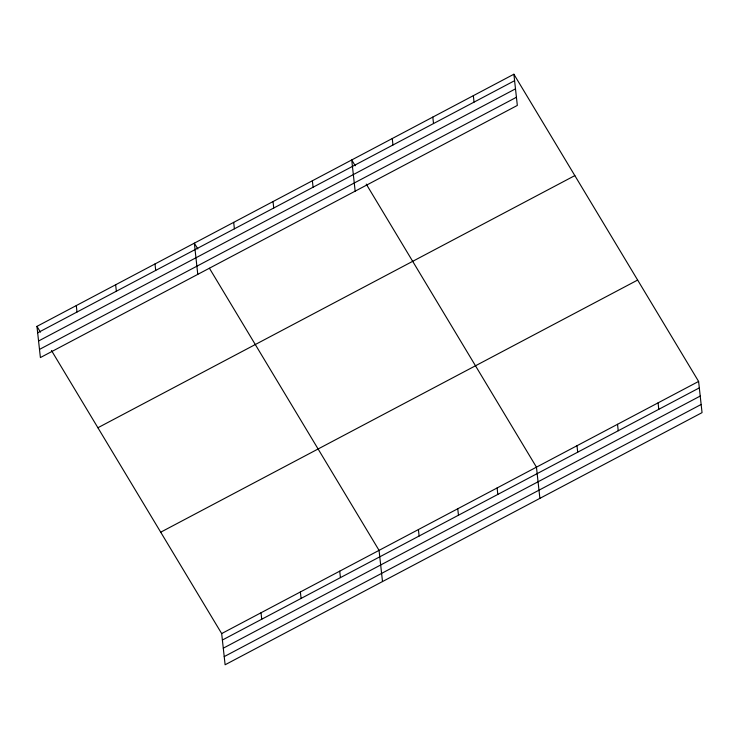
<?xml version="1.0" encoding="UTF-8"?>
<svg xmlns="http://www.w3.org/2000/svg" width="739" height="739" viewBox="0 0 739 739"><rect width="100%" height="100%" fill="white"/><g stroke="black" fill="none" stroke-linecap="round" stroke-linejoin="round"><path stroke-width="1.11" d="M513.882 74.233L517.328 105.428L40.396 357.565L36.95 326.37L513.882 74.233L698.604 381.435L702.05 412.63L225.118 664.767L221.672 633.572L51.462 350.508M37.661 332.827L514.593 80.69M38.567 340.993L515.489 88.856M39.49 349.399L516.422 97.271M97.908 427.742L574.84 175.605M160.714 532.191L637.646 280.053M221.672 633.572L698.604 381.435M222.393 640.029L699.316 387.892M223.289 648.186L700.221 396.058M224.222 656.601L701.145 404.464M355.21 165.748L351.727 159.957L355.163 191.161M366.239 184.094L536.449 467.159L539.895 498.354M197.821 248.96L194.339 243.168L197.784 274.363M209.433 268.266L379.061 550.361L382.506 581.565M36.95 326.37L40.433 332.162M658.07 402.866L658.782 409.323M617.527 424.297L618.238 430.754M576.993 445.728L577.704 452.185M473.339 95.664L474.05 102.121M497.107 487.962L497.818 494.419M432.805 117.095L433.516 123.552M457.755 508.765L458.466 515.222M392.261 138.526L392.972 144.983M418.413 529.567L419.124 536.024M312.375 180.759L313.087 187.216M339.718 571.164L340.43 577.621M273.033 201.562L273.744 208.019M300.367 591.967L301.087 598.424M233.681 222.365L234.392 228.822M261.024 612.77L261.735 619.227M154.987 263.962L155.707 270.419M115.644 284.764L116.356 291.221M76.293 305.567L77.013 312.024"/></g></svg>
